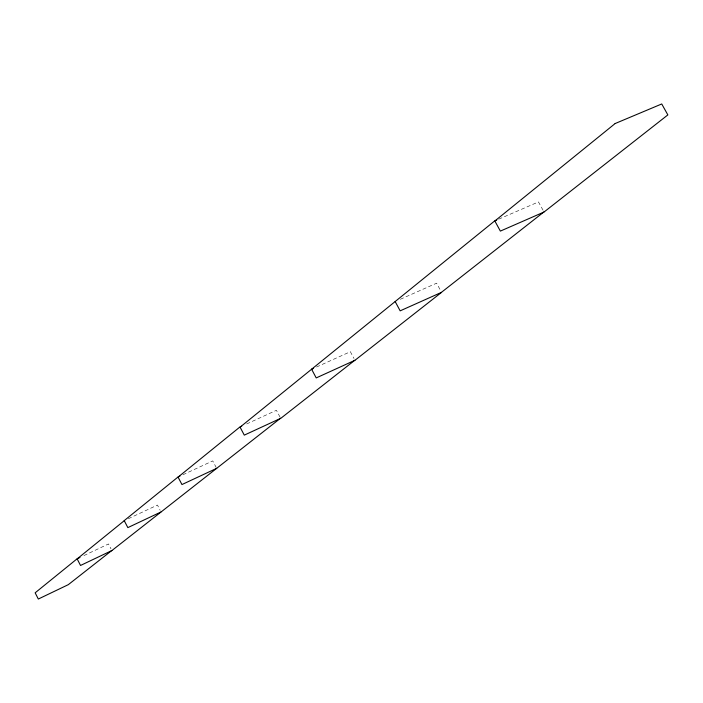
<?xml version="1.0" encoding="UTF-8"?>
<svg xmlns="http://www.w3.org/2000/svg" width="703" height="703" viewBox="0 0 703 703"><rect width="100%" height="100%" fill="white"/><g stroke="black" fill="none" stroke-linecap="round" stroke-linejoin="round"><path stroke-width="0.53" stroke-dasharray="3.52 2.64" d="M83.921 555.598L108.482 543.964L111.004 548.85M128.298 518.744L157.446 505.062L160.143 510.255M182.929 474.762L212.745 460.904L216.12 467.354M246.656 423.962L276.42 410.297L280.172 417.397M316.508 367.019L350.366 351.711L353.987 358.495M400.332 299.293L436.607 283.186L440.57 290.524M498.699 219.178L538.48 201.928L543.05 210.25"/><path stroke-width="1.05" d="M124.413 520.572L77.145 558.885L80.529 565.467L111.953 550.511L280.594 418.188M111.847 550.484L68.296 584.668L38.322 599.035L35.15 592.814L77.04 558.859L79.984 557.461M354.901 360.191L280.963 418.197L244.284 435.139L240.083 427.16L494.719 220.9L496.713 220.039M543.964 211.911L441.299 292.448L400.165 310.849L395.165 301.552M441.563 292.36L355.015 360.252L316.218 377.915L311.657 369.33M160.864 512.039L127.841 527.619L124.229 520.624L177.956 477.065L179.942 476.142M216.717 468.321L181.954 484.56L178.07 477.109L239.714 427.152L241.691 426.238M311.534 369.277L313.529 368.372M615.151 123.535L494.85 220.979L500.369 231.102L544.087 211.99L667.85 114.914L661.734 103.965L615.151 123.535"/></g></svg>
